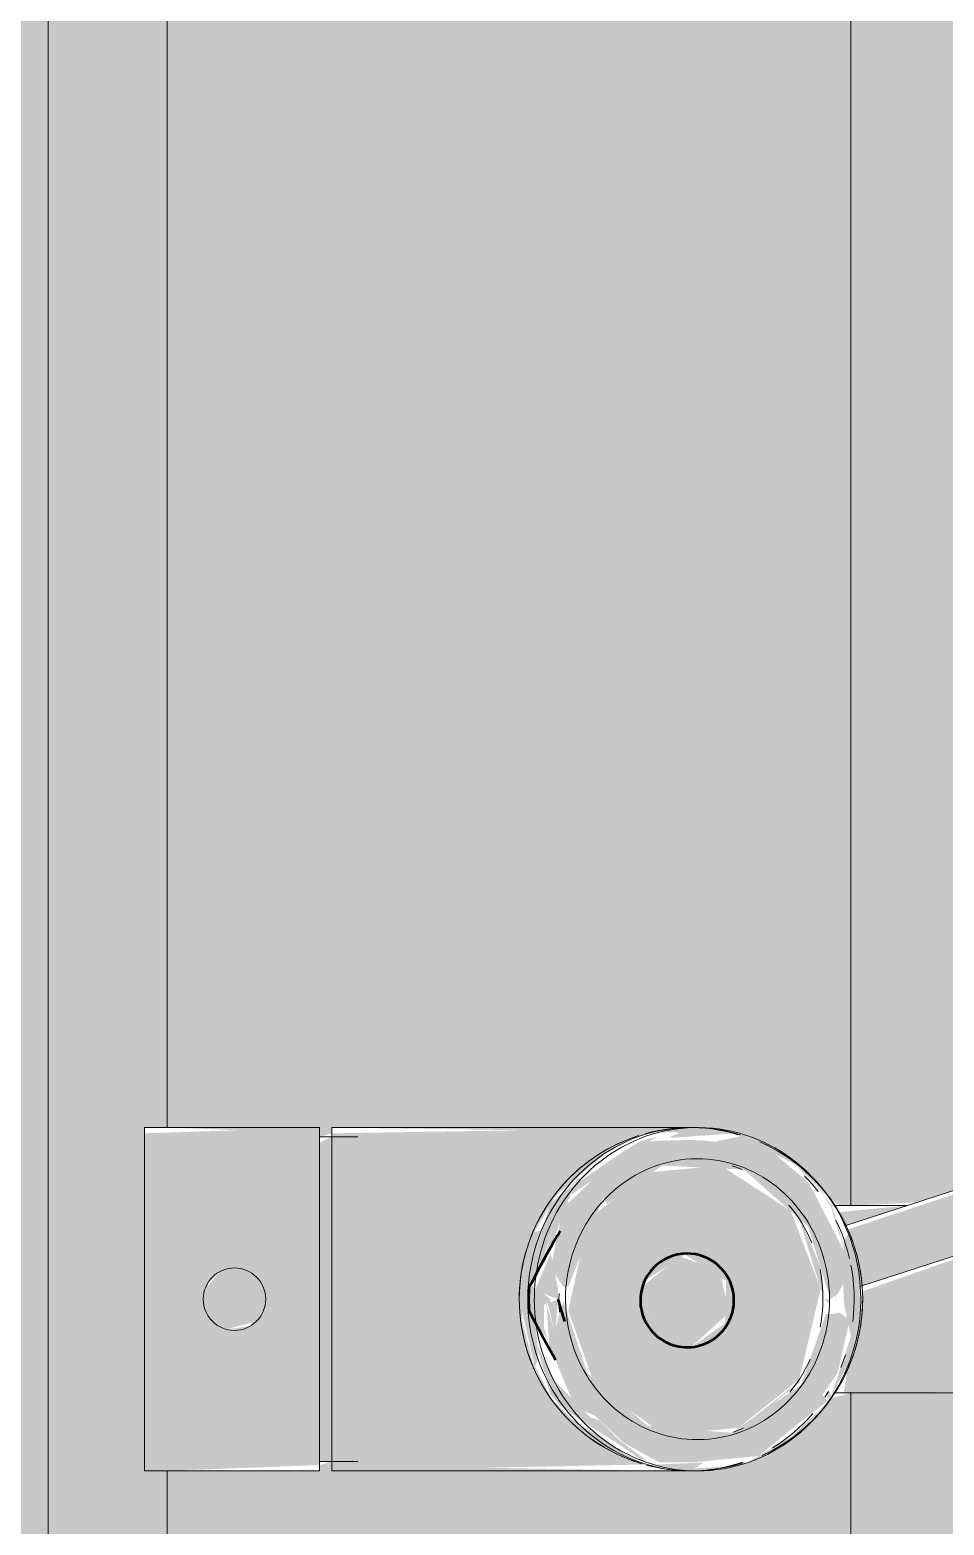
# Model space of a CAD drawing. Header units: inches. Extents: x -4218 to -1814, y 9706 to 12426.
# Drawn here: x -3613.61 to -3607.85, y 12025.01 to 12034.44 of the extents above; entities that cross this region are included whole.
import ezdxf

# ---------------------------------------------------------------- set-up
doc = ezdxf.new("R2010")
doc.units = ezdxf.units.IN
doc.header["$MEASUREMENT"] = 0
for name, color, linetype, lineweight in [('0-1', 7, 'Continuous', 5), ('0-2', 10, 'Continuous', 13), ('A-GENM-1', 11, 'Continuous', 9), ('A-GENM-2', 7, 'Continuous', 9), ('A-GENM-3', 250, 'Continuous', 50), ('A-WALL-1', 8, 'Continuous', 5), ('A-WALL-4', 10, 'Continuous', 13), ('P-SANR-FIXT-2', 7, 'Continuous', 9), ('P-SANR-FIXT-3', 55, 'Continuous', 9), ('Q-CASE-1', 9, 'Continuous', 9), ('Q-CASE-3', 7, 'Continuous', 9)]:
    doc.layers.add(name, color=color, linetype=linetype, lineweight=lineweight)

# ---------------------------------------------------------------- blocks, each defined once
blk = doc.blocks.new('Vanity Cabinet-Double Door - 33_-V51-FLOOR PLAN - 2ND FLOOR')
at = {"layer": 'Q-CASE-1'}
h = blk.add_hatch(color=256, dxfattribs=at)
h.paths.add_polyline_path([(16.4877, 5.0627), (1.3283, 5.0627), (1.3638, 4.9329), (1.4214, 4.8821), (1.6033, 4.6888), (1.7674, 4.4114), (1.7933, 4.2593), (1.8204, 3.8625), (1.7835, 1.7899), (1.7613, 1.7899), (1.7835, 1.7117), (1.8204, 1.7117), (1.8204, 0.75), (16.4877, 0.75)], flags=0)
h.paths.add_polyline_path([(0.1472, 5.0167), (0.1472, 5.0627), (-15.0123, 5.0627), (-15.0123, 0.75), (-0.345, 0.75), (-0.3081, 1.7117), (-0.2859, 1.7117), (-0.3081, 1.7899), (-0.345, 1.7899), (-0.3081, 4.3339), (-0.1089, 4.7137), (0.1013, 4.9296), (0.1472, 4.9855), (0.1472, 4.9913)], flags=0)
blk.add_hatch(color=256, dxfattribs=at).paths.add_polyline_path([(17.2377, 0), (16.4877, 0.75), (1.8204, 0.75), (1.7835, 0.6088), (-0.345, 0.6088), (-0.345, 0.75), (-15.0123, 0.75), (-15.7623, 0), (8.5395, 0)], flags=0)
at = {"layer": 'Q-CASE-3'}
for p, q in [((-15.0123, 0.75), (-0.345, 0.75)), ((1.8204, 0.75), (16.4877, 0.75))]:
    blk.add_line(p, q, dxfattribs=at)
blk = doc.blocks.new('kitchen_faucet_14143 - kitchen_faucet_14143-V163-FLOOR PLAN - 2ND FLOOR')
at = {"layer": 'A-GENM-1'}
h = blk.add_hatch(color=256, dxfattribs=at)
h.paths.add_polyline_path([(0, 1.0827), (-0.0787, 1.0297), (0.2802, 1.0458)], flags=0)
h.paths.add_polyline_path([(0.3525, 1.0158), (0.7952, 0.7269), (0.6375, 0.8638), (0.4206, 0.9876), (0.3529, 1.0157)], flags=0)
h.paths.add_polyline_path([(-0.4466, 0.9769), (-0.6531, 0.8518), (-0.4545, 0.9722)], flags=0)
h.paths.add_polyline_path([(0.8858, 0), (0.9285, -0.0354), (0.9516, -0.0444), (1.0093, -0.0907), (0.984, -0.1308), (1.003, -0.212), (0.9422, -0.4323), (0.9858, -0.4249), (1.0458, -0.2802), (1.0827, 0), (0.9838, 0.4298), (0.963, 0.3683), (0.9838, 0.0569), (0.8858, 0.0188)], flags=0)
h.paths.add_polyline_path([(0.027, 0.8425), (-0.3002, 0.8107), (-0.6821, 0.506), (-0.8181, -0.0632), (-0.6288, -0.5582), (-0.1887, -0.8425), (0.2737, -0.7992), (0.6454, -0.5062), (0.7741, 0.0718), (0.6052, 0.5445), (0.1862, 0.8425), (0.1034, 0.8425)], flags=0)
h.paths.add_polyline_path([(-0.8789, 0), (-0.8376, 0), (-0.8712, 0.0252)], flags=0)
h.paths.add_polyline_path([(-0.8841, 0.611), (-0.9969, 0.3982), (-1.066, 0.127), (-1.0636, -0.1447), (-0.991, -0.4125), (-0.9632, -0.3671), (-0.9602, -0.0936), (-0.9646, 0.0316), (-1.009, 0.2348), (-0.8997, 0.5633)], flags=0)
h.paths.add_polyline_path([(-0.002, 0.3017), (0.2697, 0.1322), (0.2916, -0.1171), (0.0364, -0.2803), (-0.2219, -0.1153), (-0.2159, 0.1517), (-0.0299, 0.2821)], flags=0)
h.paths.add_polyline_path([(-0.8506, -0.6548), (-0.634, -0.8666), (-0.8249, -0.6735)], flags=0)
h.paths.add_polyline_path([(0.8506, -0.6548), (0.4963, -0.9563), (0.6445, -0.8585), (0.8299, -0.6818)], flags=0)
h.paths.add_polyline_path([(0.1122, -1.0181), (-0.2802, -1.0458), (0, -1.0827), (0.1358, -1.0215)], flags=0)
h = blk.add_hatch(color=256, dxfattribs=at)
h.paths.add_polyline_path([(0.2775, 1.0421), (0.2985, 1.0027), (0.4532, 0.8867), (0.5784, 0.7638), (0.653, 0.7392), (0.7982, 0.5992), (0.7185, 0.7217), (0.5011, 0.8833), (0.2868, 1.0321)], flags=0)
h.paths.add_polyline_path([(-0.3002, 0.8425), (-0.7302, 0.4842), (-0.6776, 0.5207), (-0.2737, 0.8425)], flags=0)
for points in [[(2.2638, 1.0827), (0.289, 1.0421), (0.66, 0.8466), (0.8781, 0.6297), (0.9981, 0.3953), (1.0653, 0.1319), (1.0631, -0.1486), (0.9847, -0.4278), (0.8506, -0.6548), (0.6375, -0.8638), (0.4018, -0.9954), (0.2802, -1.0458), (0, -1.0827), (2.2638, -1.0458), (2.2638, 1.0458)], [(0, 1.0297), (-0.4264, 0.9889), (-0.6553, 0.8017), (-0.7911, 0.6967), (-0.8566, 0.6368), (-0.8284, 0.6044), (-0.9246, 0.4645), (-1.0006, 0.1324), (-0.9371, 0.084), (-0.8938, 0.0936), (-0.8502, 0.0936), (-0.6949, 0.5392), (-0.2558, 0.8425), (0.2737, 0.7992), (0.6533, 0.4651), (0.8041, 0.0129), (0.8616, 0.2039), (0.9108, 0.0285), (0.8945, 0.2858), (0.732, 0.6785), (0.6052, 0.7364), (0.4212, 0.907), (0.1978, 1.0297), (0.0365, 1.0297)], [(2.2638, 1.0236), (2.2638, -1.0236), (2.3419, -0.9887), (2.3419, 1.0236)], [(2.9294, 0.1901), (2.7392, 0.1392), (2.6883, -0.0509), (2.8275, -0.1901), (2.9769, -0.1705), (3.0686, -0.0509), (3.0176, 0.1392)], [(-1.072, -0.0811), (-6.351, -1.824), (-6.2575, -2.0265), (-6.2397, -2.1741), (-0.9806, -0.4376), (-1.068, -0.1118), (-1.0719, -0.082)], [(-0.8789, 0), (-0.9245, -0.0331), (-0.9602, -0.0936), (-0.9829, -0.2669), (-0.7448, -0.7316), (-0.5036, -0.9376), (-0.3191, -1.0297), (-0.1568, -0.9935), (0, -1.005), (0.3089, -0.9947), (0.5211, -0.8295), (0.5471, -0.8206), (0.8051, -0.5769), (0.8843, -0.1985), (0.803, -0.0749), (0.7705, -0.0837), (0.5538, -0.6406), (0.5309, -0.6016), (0.1814, -0.8425), (-0.3329, -0.8173), (-0.738, -0.4587), (-0.8738, -0.0167)]]:
    blk.add_hatch(color=256, dxfattribs=at).paths.add_polyline_path(points, flags=0)
h = blk.add_hatch(color=256, dxfattribs=at)
h.paths.add_polyline_path([(3.3037, 1.0827), (2.3419, 1.0458), (2.3419, -1.0827), (3.4449, -1.0458), (3.4449, 1.0827)], flags=0)
h.paths.add_polyline_path([(2.9294, 0.1901), (3.0264, 0.1063), (3.046, -0.1013), (2.9769, -0.1705), (2.8009, -0.1636), (2.6883, -0.0509), (2.78, 0.1705)], flags=0)
h = blk.add_hatch(color=256, dxfattribs=at)
h.paths.add_polyline_path([(-0.3346, 1.0297), (-0.2934, 1.0222), (-0.3219, 1.0285)], flags=0)
h.paths.add_polyline_path([(0.3191, 1.0297), (0.376, 0.9876), (0.3278, 1.0297)], flags=0)
h.paths.add_polyline_path([(0.4835, 0.8987), (0.8555, 0.5193), (0.9754, 0.2802), (0.8877, 0.6), (0.818, 0.6785), (0.4836, 0.8987)], flags=0)
h.paths.add_polyline_path([(0.2954, 1.0297), (0.3278, 0.9876), (0.3043, 1.0235)], flags=0)
h.paths.add_polyline_path([(-0.7601, 0.7205), (-0.8841, 0.611), (-0.8655, 0.5701), (-0.8566, 0.6368), (-0.8571, 0.6459), (-0.7647, 0.717)], flags=0)
h = blk.add_hatch(color=256, dxfattribs=at)
h.paths.add_polyline_path([(-4.3739, 0.5906), (-6.2992, 0.5704), (-6.2992, -0.5906), (-4.172, -0.5505), (-4.1133, -0.5704), (-3.8679, -0.5906), (-2.5781, -0.5704), (-1.0763, -0.0485), (-1.0613, 0.1621), (-0.9889, 0.4176), (-0.963, 0.5906), (-3.9982, 0.5677), (-4.044, 0.5906), (-4.3533, 0.5906)], flags=0)
h.paths.add_polyline_path([(-0.9705, -0.462), (-1.366, -0.5906), (-0.9318, -0.5489), (-0.963, -0.4801)], flags=0)
h = blk.add_hatch(color=256, dxfattribs=at)
h.paths.add_polyline_path([(-0.002, 0.3017), (-0.2396, 0.0857), (-0.1824, -0.1784), (0.0725, -0.2707), (0.2895, -0.0936), (0.2649, 0.1774), (0.0146, 0.294)], flags=0)
h.paths.add_polyline_path([(-6.965, -1.8966), (-6.988, -1.9326), (-7.1107, -2.1595), (-6.9672, -2.408), (-6.6531, -2.3754), (-6.5463, -2.1141), (-6.6719, -1.8966), (-6.9615, -1.8966)], flags=0)
h = blk.add_hatch(color=256, dxfattribs=at)
h.paths.add_polyline_path([(0.9025, 0.2599), (0.9257, 0.1842), (0.9257, 0.0343), (1.0215, 0.0715), (0.922, 0.2289)], flags=0)
h.paths.add_polyline_path([(0.8373, 0), (0.8379, -0.0656), (0.8843, -0.2886), (0.984, -0.057), (0.8578, -0.0079)], flags=0)
h.paths.add_polyline_path([(0.8578, 0.2208), (0.8373, 0), (0.9023, 0.0252), (0.8585, 0.2175)], flags=0)
h = blk.add_hatch(color=256, dxfattribs=at)
h.paths.add_polyline_path([(-0.8376, 0), (-0.816, -0.2049), (-0.6669, -0.5607), (-0.6856, -0.4945), (-0.8362, -0.0045)], flags=0)
h.paths.add_polyline_path([(-0.9118, 0), (-0.9118, -0.1293), (-0.9058, -0.0271)], flags=0)
h.paths.add_polyline_path([(0.9467, -0.1898), (0.8692, -0.3683), (0.7591, -0.6576), (0.2159, -1.0248), (0.3206, -0.9954), (0.4215, -0.9341), (0.7971, -0.6769), (0.9427, -0.2064)], flags=0)
h = blk.add_hatch(color=256, dxfattribs=at)
h.paths.add_polyline_path([(0.984, -0.1308), (0.9238, -0.284), (0.7868, -0.6862), (0.6151, -0.8206), (0.7245, -0.7464), (0.8877, -0.6), (1.0093, -0.1985)], flags=0)
h.paths.add_polyline_path([(-0.9746, -0.2864), (-0.8919, -0.587), (-0.8172, -0.679), (-0.8826, -0.5841), (-0.9657, -0.3071)], flags=0)
h.paths.add_polyline_path([(0.6607, -0.7517), (0.5211, -0.8658), (0.6502, -0.7638)], flags=0)
at = {"layer": 'A-GENM-2'}
for p, q in [((2.2638, 1.0827), (0, 1.0827)), ((0.339, 1.028), (0.3104, 1.0372)), ((0.339, 1.028), (0.3104, 1.0372)), ((0.339, 1.028), (0.3104, 1.0372)), ((0.339, 1.028), (0.3104, 1.0372)), ((0.339, 1.028), (0.3104, 1.0372)), ((2.2638, 1.0827), (2.2638, -1.0827)), ((3.4449, 1.0827), (2.3419, 1.0827)), ((2.3419, -1.0827), (2.3419, 1.0827)), ((3.4449, 1.0827), (3.4449, -1.0827)), ((2.3419, 1.0236), (2.1014, 1.0236)), ((-0.8999, 0.5906), (-6.2992, 0.5906)), ((-0.8444, 0.6188), (-0.8672, 0.5829)), ((-1.072, -0.0811), (-6.3669, -1.8015)), ((0.8322, 0), (0.8315, -0.0356)), ((-6.2431, -2.1752), (-0.9705, -0.462)), ((-1.366, -0.5906), (-0.8999, -0.5906)), ((2.1014, -1.0236), (2.3419, -1.0236)), ((0, -1.0827), (2.2638, -1.0827)), ((2.3419, -1.0827), (3.4449, -1.0827))]:
    blk.add_line(p, q, dxfattribs=at)
at = {"layer": 'A-GENM-2', "flags": 128}
for points in [[(-0.0414, 1.0827), (-0.0828, 1.0818), (-0.1241, 1.0792), (-0.1652, 1.0748), (-0.2062, 1.0687), (-0.2469, 1.0609), (-0.2873, 1.0513), (-0.3272, 1.0401), (-0.3667, 1.0272), (-0.4056, 1.0126), (-0.444, 0.9964), (-0.4816, 0.9786), (-0.5186, 0.9592), (-0.5548, 0.9383), (-0.5901, 0.9159), (-0.6246, 0.8921), (-0.658, 0.8668), (-0.6905, 0.8401), (-0.722, 0.8121), (-0.7523, 0.7828), (-0.7815, 0.7523), (-0.8095, 0.7206), (-0.8362, 0.6877), (-0.8617, 0.6538), (-0.8858, 0.6188), (-0.9086, 0.5829), (-0.93, 0.546), (-0.95, 0.5083), (-0.9685, 0.4698), (-0.9856, 0.4305), (-1.0011, 0.3906), (-1.0152, 0.3501), (-1.0276, 0.309), (-1.0386, 0.2674), (-1.0479, 0.2255), (-1.0556, 0.1831), (-1.0617, 0.1405), (-1.0662, 0.0977), (-1.0691, 0.0547), (-1.0704, 0.0116), (-1.0704, 0)], [(0.2687, 1.0488), (0.2265, 1.0587), (0.184, 1.0669), (0.1412, 1.0734), (0.0982, 1.0782), (0.055, 1.0813), (0.0117, 1.0826), (-0.0316, 1.0822), (-0.0749, 1.0801), (-0.118, 1.0762), (-0.1609, 1.0706), (-0.2036, 1.0634), (-0.246, 1.0544), (-0.288, 1.0437), (-0.3295, 1.0313)], [(0.2687, 1.0488), (0.2265, 1.0587), (0.184, 1.0669), (0.1412, 1.0734), (0.0982, 1.0782), (0.055, 1.0813), (0.0117, 1.0826), (-0.0316, 1.0822), (-0.0749, 1.0801), (-0.118, 1.0762), (-0.1609, 1.0706), (-0.2036, 1.0634), (-0.246, 1.0544), (-0.288, 1.0437), (-0.3295, 1.0313)], [(0.2687, 1.0488), (0.2265, 1.0587), (0.184, 1.0669), (0.1412, 1.0734), (0.0982, 1.0782), (0.055, 1.0813), (0.0117, 1.0826), (-0.0316, 1.0822), (-0.0749, 1.0801), (-0.118, 1.0762), (-0.1609, 1.0706), (-0.2036, 1.0634), (-0.246, 1.0544), (-0.288, 1.0437), (-0.3295, 1.0313)], [(0.2687, 1.0488), (0.2265, 1.0587), (0.184, 1.0669), (0.1412, 1.0734), (0.0982, 1.0782), (0.055, 1.0813), (0.0117, 1.0826), (-0.0316, 1.0822), (-0.0749, 1.0801), (-0.118, 1.0762), (-0.1609, 1.0706), (-0.2036, 1.0634), (-0.246, 1.0544), (-0.288, 1.0437), (-0.3295, 1.0313)], [(0.2687, 1.0488), (0.2265, 1.0587), (0.184, 1.0669), (0.1412, 1.0734), (0.0982, 1.0782), (0.055, 1.0813), (0.0117, 1.0826), (-0.0316, 1.0822), (-0.0749, 1.0801), (-0.118, 1.0762), (-0.1609, 1.0706), (-0.2036, 1.0634), (-0.246, 1.0544), (-0.288, 1.0437), (-0.3295, 1.0313)], [(0.2687, 1.0488), (0.2265, 1.0587), (0.184, 1.0669), (0.1412, 1.0734), (0.0982, 1.0782), (0.055, 1.0813), (0.0117, 1.0826), (-0.0316, 1.0822), (-0.0749, 1.0801), (-0.118, 1.0762), (-0.1609, 1.0706), (-0.2036, 1.0634), (-0.246, 1.0544), (-0.288, 1.0437), (-0.3295, 1.0313)], [(0, 1.0827), (-0.0414, 1.0818), (-0.0827, 1.0792), (-0.1239, 1.0748), (-0.1648, 1.0687), (-0.2055, 1.0609), (-0.2459, 1.0513), (-0.2858, 1.0401), (-0.3253, 1.0272)], [(0.9877, 0), (0.9869, 0.0431), (0.9844, 0.0861), (0.9803, 0.129), (0.9747, 0.1717), (0.9674, 0.2141), (0.9585, 0.2561), (0.948, 0.2978), (0.9359, 0.339), (0.9223, 0.3797), (0.9072, 0.4198), (0.8905, 0.4593), (0.8724, 0.498), (0.8528, 0.5359), (0.8318, 0.573), (0.8093, 0.6092), (0.7856, 0.6444), (0.7604, 0.6787), (0.734, 0.7118), (0.7064, 0.7439), (0.6775, 0.7747), (0.6475, 0.8043), (0.6164, 0.8327), (0.5841, 0.8597), (0.5509, 0.8854), (0.5167, 0.9096), (0.4816, 0.9324), (0.4457, 0.9538), (0.4089, 0.9735), (0.3714, 0.9918), (0.3333, 1.0084), (0.2945, 1.0234), (0.2551, 1.0368), (0.2153, 1.0485), (0.1751, 1.0585), (0.1345, 1.0668), (0.0936, 1.0733), (0.0524, 1.0782), (0.0112, 1.0813), (-0.0302, 1.0826), (-0.0414, 1.0827)], [(1.0291, 0), (1.0282, 0.0431), (1.0258, 0.0861), (1.0217, 0.129), (1.016, 0.1717), (1.0087, 0.2141), (0.9998, 0.2561), (0.9894, 0.2978), (0.9773, 0.339), (0.9637, 0.3797), (0.9486, 0.4198), (0.9319, 0.4593), (0.9138, 0.498), (0.8942, 0.5359), (0.8731, 0.573), (0.8507, 0.6092), (0.8269, 0.6444), (0.8018, 0.6787), (0.7754, 0.7118), (0.7478, 0.7439), (0.7189, 0.7747), (0.6889, 0.8043), (0.6577, 0.8327), (0.6255, 0.8597), (0.5923, 0.8854), (0.5581, 0.9096), (0.523, 0.9324), (0.4871, 0.9538), (0.4503, 0.9735), (0.4128, 0.9918), (0.3747, 1.0084), (0.3359, 1.0234), (0.2965, 1.0368), (0.2567, 1.0485), (0.2164, 1.0585), (0.1758, 1.0668), (0.1349, 1.0733), (0.0938, 1.0782), (0.0525, 1.0813), (0.0112, 1.0826), (0, 1.0827)], [(1.0827, 0), (1.0818, 0.0433), (1.0792, 0.0865), (1.0749, 0.1296), (1.0688, 0.1725), (1.0611, 0.2151), (1.0516, 0.2574), (1.0405, 0.2992), (1.0277, 0.3406), (1.0133, 0.3814), (0.9972, 0.4216), (0.9796, 0.4612), (0.9603, 0.5), (0.9396, 0.538), (0.9173, 0.5751), (0.8936, 0.6113), (0.8684, 0.6466), (0.8419, 0.6808), (0.814, 0.7139), (0.7848, 0.7459), (0.7543, 0.7767), (0.7226, 0.8062), (0.6898, 0.8345), (0.6559, 0.8614), (0.6209, 0.8869), (0.585, 0.911), (0.5481, 0.9337), (0.5103, 0.9549), (0.4717, 0.9745), (0.4324, 0.9926), (0.3923, 1.0091), (0.3516, 1.024), (0.3104, 1.0372)], [(-0.4506, 0.9845), (-0.4896, 0.9657), (-0.5278, 0.9453), (-0.5652, 0.9235), (-0.6016, 0.9001), (-0.6372, 0.8753), (-0.6717, 0.8492), (-0.7051, 0.8216), (-0.7374, 0.7928), (-0.7685, 0.7626), (-0.7984, 0.7313), (-0.827, 0.6988), (-0.8542, 0.6652), (-0.8802, 0.6305), (-0.9047, 0.5948), (-0.9277, 0.5581), (-0.9493, 0.5206), (-0.9694, 0.4822), (-0.9879, 0.443), (-1.0048, 0.4032), (-1.0201, 0.3627), (-1.0338, 0.3216), (-1.0458, 0.28), (-1.0562, 0.238), (-1.0649, 0.1955), (-1.0718, 0.1528), (-1.0771, 0.1098), (-1.0806, 0.0666), (-1.0824, 0.0234), (-1.0827, 0)], [(-0.4506, 0.9845), (-0.4896, 0.9657), (-0.5278, 0.9453), (-0.5652, 0.9235), (-0.6016, 0.9001), (-0.6372, 0.8753), (-0.6717, 0.8492), (-0.7051, 0.8216), (-0.7374, 0.7928), (-0.7685, 0.7626), (-0.7984, 0.7313), (-0.827, 0.6988), (-0.8542, 0.6652)], [(-0.4506, 0.9845), (-0.4896, 0.9657), (-0.5278, 0.9453), (-0.5652, 0.9235), (-0.6016, 0.9001), (-0.6372, 0.8753), (-0.6717, 0.8492), (-0.7051, 0.8216), (-0.7374, 0.7928), (-0.7685, 0.7626), (-0.7984, 0.7313), (-0.827, 0.6988), (-0.8542, 0.6652)], [(-0.4506, 0.9845), (-0.4896, 0.9657), (-0.5278, 0.9453), (-0.5652, 0.9235), (-0.6016, 0.9001), (-0.6372, 0.8753), (-0.6717, 0.8492), (-0.7051, 0.8216), (-0.7374, 0.7928), (-0.7685, 0.7626), (-0.7984, 0.7313), (-0.827, 0.6988), (-0.8542, 0.6652)], [(-0.4506, 0.9845), (-0.4896, 0.9657), (-0.5278, 0.9453), (-0.5652, 0.9235), (-0.6016, 0.9001), (-0.6372, 0.8753), (-0.6717, 0.8492), (-0.7051, 0.8216), (-0.7374, 0.7928), (-0.7685, 0.7626), (-0.7984, 0.7313), (-0.827, 0.6988), (-0.8542, 0.6652)], [(-0.4506, 0.9845), (-0.4896, 0.9657), (-0.5278, 0.9453), (-0.5652, 0.9235), (-0.6016, 0.9001), (-0.6372, 0.8753), (-0.6717, 0.8492), (-0.7051, 0.8216), (-0.7374, 0.7928), (-0.7685, 0.7626), (-0.7984, 0.7313), (-0.827, 0.6988), (-0.8542, 0.6652)], [(0.8684, 0.6466), (0.8419, 0.6808), (0.814, 0.7139), (0.7848, 0.7459), (0.7543, 0.7767), (0.7226, 0.8062), (0.6898, 0.8345), (0.6559, 0.8614), (0.6209, 0.8869), (0.585, 0.911), (0.5481, 0.9337), (0.5103, 0.9549), (0.4717, 0.9745), (0.4324, 0.9926), (0.3923, 1.0091)], [(0.8684, 0.6466), (0.8419, 0.6808), (0.814, 0.7139), (0.7848, 0.7459), (0.7543, 0.7767), (0.7226, 0.8062), (0.6898, 0.8345), (0.6559, 0.8614), (0.6209, 0.8869), (0.585, 0.911), (0.5481, 0.9337), (0.5103, 0.9549), (0.4717, 0.9745), (0.4324, 0.9926), (0.3923, 1.0091)], [(0.8684, 0.6466), (0.8419, 0.6808), (0.814, 0.7139), (0.7848, 0.7459), (0.7543, 0.7767), (0.7226, 0.8062), (0.6898, 0.8345), (0.6559, 0.8614), (0.6209, 0.8869), (0.585, 0.911), (0.5481, 0.9337), (0.5103, 0.9549), (0.4717, 0.9745), (0.4324, 0.9926), (0.3923, 1.0091)], [(0.8684, 0.6466), (0.8419, 0.6808), (0.814, 0.7139), (0.7848, 0.7459), (0.7543, 0.7767), (0.7226, 0.8062), (0.6898, 0.8345), (0.6559, 0.8614), (0.6209, 0.8869), (0.585, 0.911), (0.5481, 0.9337), (0.5103, 0.9549), (0.4717, 0.9745), (0.4324, 0.9926), (0.3923, 1.0091)], [(0.8684, 0.6466), (0.8419, 0.6808), (0.814, 0.7139), (0.7848, 0.7459), (0.7543, 0.7767), (0.7226, 0.8062), (0.6898, 0.8345), (0.6559, 0.8614), (0.6209, 0.8869), (0.585, 0.911), (0.5481, 0.9337), (0.5103, 0.9549), (0.4717, 0.9745), (0.4324, 0.9926), (0.3923, 1.0091)], [(-0.8736, 0), (-0.8729, 0.0356), (-0.8709, 0.0712), (-0.8675, 0.1067), (-0.8628, 0.142), (-0.8568, 0.177), (-0.8494, 0.2118), (-0.8408, 0.2462), (-0.8308, 0.2802), (-0.8196, 0.3137), (-0.8072, 0.3468), (-0.7935, 0.3792), (-0.7785, 0.411), (-0.7624, 0.4422), (-0.7452, 0.4726), (-0.7268, 0.5023), (-0.7074, 0.5311), (-0.6868, 0.5591), (-0.6653, 0.5862), (-0.6427, 0.6123), (-0.6192, 0.6374), (-0.5948, 0.6615), (-0.5695, 0.6845), (-0.5434, 0.7064), (-0.5165, 0.7272), (-0.4889, 0.7468), (-0.4606, 0.7652), (-0.4316, 0.7824), (-0.402, 0.7983), (-0.3718, 0.813), (-0.3412, 0.8263), (-0.31, 0.8384), (-0.2785, 0.8491), (-0.2466, 0.8585), (-0.2144, 0.8665), (-0.1819, 0.8731), (-0.1492, 0.8784), (-0.1163, 0.8822), (-0.0833, 0.8847), (-0.0503, 0.8858), (-0.0414, 0.8858)], [(-0.5134, 0.9383), (-0.5487, 0.9159), (-0.5832, 0.8921), (-0.6167, 0.8668), (-0.6491, 0.8401), (-0.6806, 0.8121), (-0.7109, 0.7828), (-0.7401, 0.7523), (-0.7681, 0.7206)], [(-0.0414, 0.8858), (-0.0083, 0.8851), (0.0247, 0.883), (0.0576, 0.8795), (0.0903, 0.8747), (0.1229, 0.8684), (0.1552, 0.8608), (0.1872, 0.8518), (0.2188, 0.8414), (0.2501, 0.8297), (0.2808, 0.8167), (0.3111, 0.8024), (0.3409, 0.7868), (0.37, 0.77), (0.3986, 0.7519), (0.4264, 0.7326), (0.4535, 0.7121), (0.4798, 0.6905), (0.5053, 0.6678), (0.53, 0.644), (0.5537, 0.6192), (0.5765, 0.5933), (0.5983, 0.5665), (0.6192, 0.5388), (0.6389, 0.5102), (0.6576, 0.4807), (0.6751, 0.4505), (0.6915, 0.4195), (0.7068, 0.3879), (0.7208, 0.3556), (0.7336, 0.3227), (0.7452, 0.2893), (0.7555, 0.2554), (0.7645, 0.2211), (0.7722, 0.1864), (0.7786, 0.1514), (0.7836, 0.1162), (0.7874, 0.0808), (0.7897, 0.0452), (0.7908, 0.0096), (0.7908, 0)], [(-0.3305, 0.813), (-0.2998, 0.8263), (-0.2687, 0.8384)], [(-0.8802, 0.6305), (-0.9047, 0.5948), (-0.9277, 0.5581), (-0.9493, 0.5206), (-0.9694, 0.4822), (-0.9879, 0.443), (-1.0048, 0.4032), (-1.0201, 0.3627), (-1.0338, 0.3216), (-1.0458, 0.28), (-1.0562, 0.238), (-1.0649, 0.1955), (-1.0718, 0.1528), (-1.0771, 0.1098), (-1.0806, 0.0666), (-1.0824, 0.0234), (-1.0827, 0)], [(-0.8802, 0.6305), (-0.9047, 0.5948), (-0.9277, 0.5581), (-0.9493, 0.5206), (-0.9694, 0.4822), (-0.9879, 0.443), (-1.0048, 0.4032), (-1.0201, 0.3627), (-1.0338, 0.3216), (-1.0458, 0.28), (-1.0562, 0.238), (-1.0649, 0.1955), (-1.0718, 0.1528), (-1.0771, 0.1098), (-1.0806, 0.0666), (-1.0824, 0.0234), (-1.0827, 0)], [(-0.8802, 0.6305), (-0.9047, 0.5948), (-0.9277, 0.5581), (-0.9493, 0.5206), (-0.9694, 0.4822), (-0.9879, 0.443), (-1.0048, 0.4032), (-1.0201, 0.3627), (-1.0338, 0.3216), (-1.0458, 0.28), (-1.0562, 0.238), (-1.0649, 0.1955), (-1.0718, 0.1528), (-1.0771, 0.1098), (-1.0806, 0.0666), (-1.0824, 0.0234), (-1.0827, 0)], [(-0.8802, 0.6305), (-0.9047, 0.5948), (-0.9277, 0.5581), (-0.9493, 0.5206), (-0.9694, 0.4822), (-0.9879, 0.443), (-1.0048, 0.4032), (-1.0201, 0.3627), (-1.0338, 0.3216), (-1.0458, 0.28), (-1.0562, 0.238), (-1.0649, 0.1955), (-1.0718, 0.1528), (-1.0771, 0.1098), (-1.0806, 0.0666), (-1.0824, 0.0234), (-1.0827, 0)], [(-0.8802, 0.6305), (-0.9047, 0.5948), (-0.9277, 0.5581), (-0.9493, 0.5206), (-0.9694, 0.4822), (-0.9879, 0.443), (-1.0048, 0.4032), (-1.0201, 0.3627), (-1.0338, 0.3216), (-1.0458, 0.28), (-1.0562, 0.238), (-1.0649, 0.1955), (-1.0718, 0.1528), (-1.0771, 0.1098), (-1.0806, 0.0666), (-1.0824, 0.0234), (-1.0827, 0)], [(-0.7521, 0.3792), (-0.7372, 0.411), (-0.7211, 0.4422), (-0.7038, 0.4726), (-0.6854, 0.5023), (-0.666, 0.5311), (-0.6454, 0.5591), (-0.6239, 0.5862)], [(1.0827, 0), (1.0818, 0.0433), (1.0792, 0.0865), (1.0749, 0.1296), (1.0688, 0.1725), (1.0611, 0.2151), (1.0516, 0.2574), (1.0405, 0.2992), (1.0277, 0.3406), (1.0133, 0.3814), (0.9972, 0.4216), (0.9796, 0.4612), (0.9603, 0.5), (0.9396, 0.538), (0.9173, 0.5751), (0.8936, 0.6113)], [(1.0827, 0), (1.0818, 0.0433), (1.0792, 0.0865), (1.0749, 0.1296), (1.0688, 0.1725), (1.0611, 0.2151), (1.0516, 0.2574), (1.0405, 0.2992), (1.0277, 0.3406), (1.0133, 0.3814), (0.9972, 0.4216), (0.9796, 0.4612), (0.9603, 0.5), (0.9396, 0.538), (0.9173, 0.5751), (0.8936, 0.6113)], [(1.0827, 0), (1.0818, 0.0433), (1.0792, 0.0865), (1.0749, 0.1296), (1.0688, 0.1725), (1.0611, 0.2151), (1.0516, 0.2574), (1.0405, 0.2992), (1.0277, 0.3406), (1.0133, 0.3814), (0.9972, 0.4216), (0.9796, 0.4612), (0.9603, 0.5), (0.9396, 0.538), (0.9173, 0.5751), (0.8936, 0.6113)], [(1.0827, 0), (1.0818, 0.0433), (1.0792, 0.0865), (1.0749, 0.1296), (1.0688, 0.1725), (1.0611, 0.2151), (1.0516, 0.2574), (1.0405, 0.2992), (1.0277, 0.3406), (1.0133, 0.3814), (0.9972, 0.4216), (0.9796, 0.4612), (0.9603, 0.5), (0.9396, 0.538), (0.9173, 0.5751), (0.8936, 0.6113)], [(1.0827, 0), (1.0818, 0.0433), (1.0792, 0.0865), (1.0749, 0.1296), (1.0688, 0.1725), (1.0611, 0.2151), (1.0516, 0.2574), (1.0405, 0.2992), (1.0277, 0.3406), (1.0133, 0.3814), (0.9972, 0.4216), (0.9796, 0.4612), (0.9603, 0.5), (0.9396, 0.538), (0.9173, 0.5751), (0.8936, 0.6113)], [(-0.9442, 0.4305), (-0.9598, 0.3906), (-0.9738, 0.3501)], [(-1.0204, 0.1405), (-1.0249, 0.0977), (-1.0277, 0.0547), (-1.029, 0.0116), (-1.0291, 0)], [(-0.8322, 0), (-0.8315, 0.0356), (-0.8295, 0.0712), (-0.8261, 0.1067), (-0.8214, 0.142), (-0.8154, 0.177)], [(0.8287, 0.0808), (0.8311, 0.0452), (0.8322, 0.0096), (0.8322, 0)], [(-1.0827, 0), (-1.0818, -0.0433), (-1.0792, -0.0865), (-1.0749, -0.1296), (-1.0688, -0.1725), (-1.0611, -0.2151), (-1.0516, -0.2574), (-1.0405, -0.2992), (-1.0277, -0.3406), (-1.0133, -0.3814), (-0.9972, -0.4216), (-0.9796, -0.4612), (-0.9603, -0.5), (-0.9396, -0.538), (-0.9173, -0.5751), (-0.8936, -0.6113), (-0.8684, -0.6466)], [(-1.0827, 0), (-1.0818, -0.0433), (-1.0792, -0.0865), (-1.0749, -0.1296), (-1.0688, -0.1725), (-1.0611, -0.2151), (-1.0516, -0.2574), (-1.0405, -0.2992), (-1.0277, -0.3406), (-1.0133, -0.3814), (-0.9972, -0.4216), (-0.9796, -0.4612), (-0.9603, -0.5), (-0.9396, -0.538), (-0.9173, -0.5751), (-0.8936, -0.6113)], [(-1.0827, 0), (-1.0818, -0.0433), (-1.0792, -0.0865), (-1.0749, -0.1296), (-1.0688, -0.1725), (-1.0611, -0.2151), (-1.0516, -0.2574), (-1.0405, -0.2992), (-1.0277, -0.3406), (-1.0133, -0.3814), (-0.9972, -0.4216), (-0.9796, -0.4612), (-0.9603, -0.5), (-0.9396, -0.538), (-0.9173, -0.5751), (-0.8936, -0.6113)], [(-1.0827, 0), (-1.0818, -0.0433), (-1.0792, -0.0865), (-1.0749, -0.1296), (-1.0688, -0.1725), (-1.0611, -0.2151), (-1.0516, -0.2574), (-1.0405, -0.2992), (-1.0277, -0.3406), (-1.0133, -0.3814), (-0.9972, -0.4216), (-0.9796, -0.4612), (-0.9603, -0.5), (-0.9396, -0.538), (-0.9173, -0.5751), (-0.8936, -0.6113)], [(-1.0827, 0), (-1.0818, -0.0433), (-1.0792, -0.0865), (-1.0749, -0.1296), (-1.0688, -0.1725), (-1.0611, -0.2151), (-1.0516, -0.2574), (-1.0405, -0.2992), (-1.0277, -0.3406), (-1.0133, -0.3814), (-0.9972, -0.4216), (-0.9796, -0.4612), (-0.9603, -0.5), (-0.9396, -0.538), (-0.9173, -0.5751), (-0.8936, -0.6113)], [(-1.0827, 0), (-1.0818, -0.0433), (-1.0792, -0.0865), (-1.0749, -0.1296), (-1.0688, -0.1725), (-1.0611, -0.2151), (-1.0516, -0.2574), (-1.0405, -0.2992), (-1.0277, -0.3406), (-1.0133, -0.3814), (-0.9972, -0.4216), (-0.9796, -0.4612), (-0.9603, -0.5), (-0.9396, -0.538), (-0.9173, -0.5751), (-0.8936, -0.6113)], [(-1.0704, 0), (-1.0696, -0.0431), (-1.0672, -0.0861), (-1.0631, -0.129), (-1.0574, -0.1717), (-1.0501, -0.2141), (-1.0412, -0.2561), (-1.0307, -0.2978), (-1.0187, -0.339), (-1.0051, -0.3797), (-0.9899, -0.4198), (-0.9733, -0.4593), (-0.9552, -0.498), (-0.9356, -0.5359), (-0.9145, -0.573), (-0.8921, -0.6092), (-0.8683, -0.6444), (-0.8432, -0.6787), (-0.8168, -0.7118), (-0.7891, -0.7439), (-0.7603, -0.7747), (-0.7303, -0.8043), (-0.6991, -0.8327), (-0.6669, -0.8597), (-0.6337, -0.8854), (-0.5995, -0.9096), (-0.5644, -0.9324), (-0.5284, -0.9538), (-0.4917, -0.9735), (-0.4542, -0.9918), (-0.416, -1.0084), (-0.3772, -1.0234), (-0.3379, -1.0368), (-0.2981, -1.0485), (-0.2578, -1.0585), (-0.2172, -1.0668), (-0.1763, -1.0733), (-0.1352, -1.0782), (-0.0939, -1.0813), (-0.0526, -1.0826), (-0.0414, -1.0827)], [(-1.0291, 0), (-1.0282, -0.0431), (-1.0258, -0.0861), (-1.0217, -0.129), (-1.016, -0.1717), (-1.0087, -0.2141)], [(-0.0414, -0.8858), (-0.0744, -0.8851), (-0.1074, -0.883), (-0.1403, -0.8795), (-0.1731, -0.8747), (-0.2056, -0.8684), (-0.2379, -0.8608), (-0.2699, -0.8518), (-0.3016, -0.8414), (-0.3328, -0.8297), (-0.3636, -0.8167), (-0.3939, -0.8024), (-0.4237, -0.7868), (-0.4528, -0.77), (-0.4813, -0.7519), (-0.5092, -0.7326), (-0.5363, -0.7121), (-0.5626, -0.6905), (-0.5881, -0.6678), (-0.6127, -0.644), (-0.6365, -0.6192), (-0.6593, -0.5933), (-0.6811, -0.5665), (-0.7019, -0.5388), (-0.7217, -0.5102), (-0.7403, -0.4807), (-0.7579, -0.4505), (-0.7743, -0.4195), (-0.7895, -0.3879), (-0.8036, -0.3556), (-0.8164, -0.3227), (-0.8279, -0.2893), (-0.8382, -0.2554), (-0.8472, -0.2211), (-0.8549, -0.1864), (-0.8613, -0.1514), (-0.8664, -0.1162), (-0.8701, -0.0808), (-0.8725, -0.0452), (-0.8735, -0.0096), (-0.8736, 0)], [(-0.8136, -0.1864), (-0.8199, -0.1514), (-0.825, -0.1162), (-0.8287, -0.0808), (-0.8311, -0.0452), (-0.8322, -0.0096), (-0.8322, 0)], [(-0.0414, -1.0827), (0, -1.0818), (0.0413, -1.0792), (0.0825, -1.0748), (0.1234, -1.0687), (0.1641, -1.0609), (0.2045, -1.0513), (0.2444, -1.0401), (0.2839, -1.0272), (0.3229, -1.0126), (0.3612, -0.9964), (0.3989, -0.9786), (0.4358, -0.9592), (0.472, -0.9383), (0.5073, -0.9159), (0.5418, -0.8921), (0.5753, -0.8668), (0.6078, -0.8401), (0.6392, -0.8121), (0.6695, -0.7828), (0.6987, -0.7523), (0.7267, -0.7206), (0.7534, -0.6877), (0.7789, -0.6538), (0.8031, -0.6188), (0.8258, -0.5829), (0.8473, -0.546), (0.8672, -0.5083), (0.8858, -0.4698), (0.9028, -0.4305), (0.9184, -0.3906), (0.9324, -0.3501), (0.9449, -0.309), (0.9558, -0.2674), (0.9651, -0.2255), (0.9728, -0.1831), (0.979, -0.1405), (0.9835, -0.0977), (0.9864, -0.0547), (0.9876, -0.0116), (0.9877, 0)], [(0.7908, 0), (0.7901, -0.0356), (0.7881, -0.0712), (0.7848, -0.1067), (0.7801, -0.142), (0.774, -0.177), (0.7667, -0.2118), (0.758, -0.2462), (0.7481, -0.2802), (0.7369, -0.3137), (0.7244, -0.3468), (0.7107, -0.3792), (0.6958, -0.411), (0.6797, -0.4422), (0.6624, -0.4726), (0.6441, -0.5023), (0.6246, -0.5311), (0.6041, -0.5591), (0.5825, -0.5862), (0.56, -0.6123), (0.5365, -0.6374), (0.5121, -0.6615), (0.4868, -0.6845), (0.4607, -0.7064), (0.4338, -0.7272), (0.4061, -0.7468), (0.3778, -0.7652), (0.3488, -0.7824), (0.3192, -0.7983), (0.2891, -0.813), (0.2584, -0.8263), (0.2273, -0.8384), (0.1957, -0.8491), (0.1638, -0.8585), (0.1316, -0.8665), (0.0991, -0.8731), (0.0664, -0.8784), (0.0336, -0.8822), (0.0006, -0.8847), (-0.0325, -0.8858), (-0.0414, -0.8858)], [(0, -1.0827), (0.0414, -1.0818), (0.0827, -1.0792), (0.1239, -1.0748), (0.1648, -1.0687), (0.2055, -1.0609), (0.2459, -1.0513), (0.2858, -1.0401), (0.3253, -1.0272), (0.3642, -1.0126), (0.4026, -0.9964), (0.4403, -0.9786), (0.4772, -0.9592), (0.5134, -0.9383), (0.5487, -0.9159), (0.5832, -0.8921), (0.6167, -0.8668), (0.6491, -0.8401), (0.6806, -0.8121), (0.7109, -0.7828), (0.7401, -0.7523), (0.7681, -0.7206), (0.7948, -0.6877), (0.8203, -0.6538), (0.8444, -0.6188), (0.8672, -0.5829), (0.8886, -0.546), (0.9086, -0.5083), (0.9272, -0.4698), (0.9442, -0.4305), (0.9598, -0.3906), (0.9738, -0.3501), (0.9863, -0.309), (0.9972, -0.2674), (1.0065, -0.2255), (1.0142, -0.1831), (1.0204, -0.1405), (1.0249, -0.0977), (1.0277, -0.0547), (1.029, -0.0116), (1.0291, 0)], [(0.3295, -1.0313), (0.3704, -1.0173), (0.4108, -1.0017), (0.4506, -0.9845), (0.4896, -0.9657), (0.5278, -0.9453), (0.5652, -0.9235), (0.6016, -0.9001), (0.6372, -0.8753), (0.6717, -0.8492), (0.7051, -0.8216), (0.7374, -0.7928), (0.7685, -0.7626), (0.7984, -0.7313), (0.827, -0.6988), (0.8542, -0.6652), (0.8802, -0.6305), (0.9047, -0.5948), (0.9277, -0.5581), (0.9493, -0.5206), (0.9694, -0.4822), (0.9879, -0.443), (1.0048, -0.4032), (1.0201, -0.3627), (1.0338, -0.3216), (1.0458, -0.28), (1.0562, -0.238), (1.0649, -0.1955), (1.0718, -0.1528), (1.0771, -0.1098), (1.0806, -0.0666), (1.0824, -0.0234), (1.0827, 0)], [(0.8802, -0.6305), (0.9047, -0.5948), (0.9277, -0.5581), (0.9493, -0.5206), (0.9694, -0.4822), (0.9879, -0.443), (1.0048, -0.4032), (1.0201, -0.3627), (1.0338, -0.3216), (1.0458, -0.28), (1.0562, -0.238), (1.0649, -0.1955), (1.0718, -0.1528), (1.0771, -0.1098), (1.0806, -0.0666), (1.0824, -0.0234), (1.0827, 0)], [(0.8802, -0.6305), (0.9047, -0.5948), (0.9277, -0.5581), (0.9493, -0.5206), (0.9694, -0.4822), (0.9879, -0.443), (1.0048, -0.4032), (1.0201, -0.3627), (1.0338, -0.3216), (1.0458, -0.28), (1.0562, -0.238), (1.0649, -0.1955), (1.0718, -0.1528), (1.0771, -0.1098), (1.0806, -0.0666), (1.0824, -0.0234), (1.0827, 0)], [(0.8802, -0.6305), (0.9047, -0.5948), (0.9277, -0.5581), (0.9493, -0.5206), (0.9694, -0.4822), (0.9879, -0.443), (1.0048, -0.4032), (1.0201, -0.3627), (1.0338, -0.3216), (1.0458, -0.28), (1.0562, -0.238), (1.0649, -0.1955), (1.0718, -0.1528), (1.0771, -0.1098), (1.0806, -0.0666), (1.0824, -0.0234), (1.0827, 0)], [(0.8802, -0.6305), (0.9047, -0.5948), (0.9277, -0.5581), (0.9493, -0.5206), (0.9694, -0.4822), (0.9879, -0.443), (1.0048, -0.4032), (1.0201, -0.3627), (1.0338, -0.3216), (1.0458, -0.28), (1.0562, -0.238), (1.0649, -0.1955), (1.0718, -0.1528), (1.0771, -0.1098), (1.0806, -0.0666), (1.0824, -0.0234), (1.0827, 0)], [(0.8802, -0.6305), (0.9047, -0.5948), (0.9277, -0.5581), (0.9493, -0.5206), (0.9694, -0.4822), (0.9879, -0.443), (1.0048, -0.4032), (1.0201, -0.3627), (1.0338, -0.3216), (1.0458, -0.28), (1.0562, -0.238), (1.0649, -0.1955), (1.0718, -0.1528), (1.0771, -0.1098), (1.0806, -0.0666), (1.0824, -0.0234), (1.0827, 0)], [(-0.9998, -0.2561), (-0.9894, -0.2978), (-0.9773, -0.339), (-0.9637, -0.3797), (-0.9486, -0.4198), (-0.9319, -0.4593), (-0.9138, -0.498)], [(-0.6179, -0.5933), (-0.6397, -0.5665), (-0.6605, -0.5388), (-0.6803, -0.5102), (-0.699, -0.4807), (-0.7165, -0.4505), (-0.7329, -0.4195), (-0.7482, -0.3879), (-0.7622, -0.3556)], [(-0.8419, -0.6808), (-0.814, -0.7139), (-0.7848, -0.7459), (-0.7543, -0.7767), (-0.7226, -0.8062), (-0.6898, -0.8345), (-0.6559, -0.8614), (-0.6209, -0.8869), (-0.585, -0.911), (-0.5481, -0.9337), (-0.5103, -0.9549), (-0.4717, -0.9745)], [(-0.8419, -0.6808), (-0.814, -0.7139), (-0.7848, -0.7459), (-0.7543, -0.7767), (-0.7226, -0.8062), (-0.6898, -0.8345), (-0.6559, -0.8614), (-0.6209, -0.8869), (-0.585, -0.911), (-0.5481, -0.9337), (-0.5103, -0.9549), (-0.4717, -0.9745)], [(-0.8419, -0.6808), (-0.814, -0.7139), (-0.7848, -0.7459), (-0.7543, -0.7767), (-0.7226, -0.8062), (-0.6898, -0.8345), (-0.6559, -0.8614), (-0.6209, -0.8869), (-0.585, -0.911), (-0.5481, -0.9337), (-0.5103, -0.9549), (-0.4717, -0.9745)], [(-0.8419, -0.6808), (-0.814, -0.7139), (-0.7848, -0.7459), (-0.7543, -0.7767), (-0.7226, -0.8062), (-0.6898, -0.8345), (-0.6559, -0.8614), (-0.6209, -0.8869), (-0.585, -0.911), (-0.5481, -0.9337), (-0.5103, -0.9549), (-0.4717, -0.9745)], [(-0.8419, -0.6808), (-0.814, -0.7139), (-0.7848, -0.7459), (-0.7543, -0.7767), (-0.7226, -0.8062), (-0.6898, -0.8345), (-0.6559, -0.8614), (-0.6209, -0.8869), (-0.585, -0.911), (-0.5481, -0.9337), (-0.5103, -0.9549), (-0.4717, -0.9745)], [(-0.8419, -0.6808), (-0.814, -0.7139), (-0.7848, -0.7459), (-0.7543, -0.7767), (-0.7226, -0.8062), (-0.6898, -0.8345), (-0.6559, -0.8614), (-0.6209, -0.8869), (-0.585, -0.911), (-0.5481, -0.9337), (-0.5103, -0.9549), (-0.4717, -0.9745)], [(-0.8018, -0.6787), (-0.7754, -0.7118), (-0.7478, -0.7439), (-0.7189, -0.7747), (-0.7162, -0.7773)], [(0.4108, -1.0017), (0.4506, -0.9845), (0.4896, -0.9657), (0.5278, -0.9453), (0.5652, -0.9235), (0.6016, -0.9001), (0.6372, -0.8753), (0.6717, -0.8492), (0.7051, -0.8216), (0.7374, -0.7928), (0.7685, -0.7626), (0.7984, -0.7313), (0.827, -0.6988), (0.8542, -0.6652)], [(0.4108, -1.0017), (0.4506, -0.9845), (0.4896, -0.9657), (0.5278, -0.9453), (0.5652, -0.9235), (0.6016, -0.9001), (0.6372, -0.8753), (0.6717, -0.8492), (0.7051, -0.8216), (0.7374, -0.7928), (0.7685, -0.7626), (0.7984, -0.7313), (0.827, -0.6988), (0.8542, -0.6652)], [(0.4108, -1.0017), (0.4506, -0.9845), (0.4896, -0.9657), (0.5278, -0.9453), (0.5652, -0.9235), (0.6016, -0.9001), (0.6372, -0.8753), (0.6717, -0.8492), (0.7051, -0.8216), (0.7374, -0.7928), (0.7685, -0.7626), (0.7984, -0.7313), (0.827, -0.6988), (0.8542, -0.6652)], [(0.4108, -1.0017), (0.4506, -0.9845), (0.4896, -0.9657), (0.5278, -0.9453), (0.5652, -0.9235), (0.6016, -0.9001), (0.6372, -0.8753), (0.6717, -0.8492), (0.7051, -0.8216), (0.7374, -0.7928), (0.7685, -0.7626), (0.7984, -0.7313), (0.827, -0.6988), (0.8542, -0.6652)], [(0.4108, -1.0017), (0.4506, -0.9845), (0.4896, -0.9657), (0.5278, -0.9453), (0.5652, -0.9235), (0.6016, -0.9001), (0.6372, -0.8753), (0.6717, -0.8492), (0.7051, -0.8216), (0.7374, -0.7928), (0.7685, -0.7626), (0.7984, -0.7313), (0.827, -0.6988), (0.8542, -0.6652)], [(-0.2602, -0.8414), (-0.2914, -0.8297), (-0.3222, -0.8167)], [(-0.2965, -1.0368), (-0.2567, -1.0485), (-0.2164, -1.0585), (-0.1758, -1.0668), (-0.1349, -1.0733), (-0.0938, -1.0782), (-0.0525, -1.0813), (-0.0112, -1.0826), (0, -1.0827)], [(-0.3104, -1.0372), (-0.2687, -1.0488), (-0.2265, -1.0587), (-0.184, -1.0669), (-0.1412, -1.0734), (-0.0982, -1.0782), (-0.055, -1.0813), (-0.0117, -1.0826), (0.0316, -1.0822), (0.0749, -1.0801), (0.118, -1.0762), (0.1609, -1.0706), (0.2036, -1.0634), (0.246, -1.0544), (0.288, -1.0437)], [(-0.3104, -1.0372), (-0.2687, -1.0488), (-0.2265, -1.0587), (-0.184, -1.0669), (-0.1412, -1.0734), (-0.0982, -1.0782), (-0.055, -1.0813), (-0.0117, -1.0826), (0.0316, -1.0822), (0.0749, -1.0801), (0.118, -1.0762), (0.1609, -1.0706), (0.2036, -1.0634), (0.246, -1.0544), (0.288, -1.0437)], [(-0.3104, -1.0372), (-0.2687, -1.0488), (-0.2265, -1.0587), (-0.184, -1.0669), (-0.1412, -1.0734), (-0.0982, -1.0782), (-0.055, -1.0813), (-0.0117, -1.0826), (0.0316, -1.0822), (0.0749, -1.0801), (0.118, -1.0762), (0.1609, -1.0706), (0.2036, -1.0634), (0.246, -1.0544), (0.288, -1.0437)], [(-0.3104, -1.0372), (-0.2687, -1.0488), (-0.2265, -1.0587), (-0.184, -1.0669), (-0.1412, -1.0734), (-0.0982, -1.0782), (-0.055, -1.0813), (-0.0117, -1.0826), (0.0316, -1.0822), (0.0749, -1.0801), (0.118, -1.0762), (0.1609, -1.0706), (0.2036, -1.0634), (0.246, -1.0544), (0.288, -1.0437)], [(-0.3104, -1.0372), (-0.2687, -1.0488), (-0.2265, -1.0587), (-0.184, -1.0669), (-0.1412, -1.0734), (-0.0982, -1.0782), (-0.055, -1.0813), (-0.0117, -1.0826), (0.0316, -1.0822), (0.0749, -1.0801), (0.118, -1.0762), (0.1609, -1.0706), (0.2036, -1.0634), (0.246, -1.0544), (0.288, -1.0437)], [(-0.3104, -1.0372), (-0.2687, -1.0488), (-0.2265, -1.0587), (-0.184, -1.0669), (-0.1412, -1.0734), (-0.0982, -1.0782), (-0.055, -1.0813), (-0.0117, -1.0826), (0.0316, -1.0822), (0.0749, -1.0801), (0.118, -1.0762), (0.1609, -1.0706), (0.2036, -1.0634), (0.246, -1.0544), (0.288, -1.0437)]]:
    blk.add_lwpolyline(points, dxfattribs=at)
at = {"layer": 'A-GENM-2'}
for centre, radius, start, end in [((0, 0), 1.0827, 75, 105), ((0, 0), 1.0827, 114.55636, 142.41106), ((0, 0), 1.0827, 37.58894, 70.84758), ((0, 0), 1.0827, 145.33669, 180), ((0, 0), 1.0827, 360, 35.18577), ((2.8784, 0), 0.1969, 0, 180), ((0, 0), 1.0827, 180, 215.18577), ((0, 0), 1.0827, 325.33669, 360), ((2.8784, 0), 0.1969, 180, 360), ((0, 0), 1.0827, 217.58894, 246.3625), ((0, 0), 1.0827, 289.35475, 322.41106), ((0, 0), 1.0827, 255, 285)]:
    blk.add_arc(centre, radius, start, end, dxfattribs=at)
at = {"layer": 'A-GENM-3'}
for start, end in [(35.03188, 215.03188), (215.03188, 35.03188)]:
    blk.add_arc((0.0239, 0.0076), 0.2953, start, end, dxfattribs=at)
for points in [[(1.0215, 0.0715), (0.9544, 0.2019), (0.8984, 0.3052), (0.8533, 0.3814)], [(0.7957, 0.1409), (0.8081, 0.0975), (0.822, 0.0505), (0.8373, 0)], [(1.0237, 0), (1.0238, 0.0119), (1.0236, 0.0358), (1.0223, 0.0596), (1.0215, 0.0715)], [(1.0215, -0.0715), (1.0223, -0.0596), (1.0236, -0.0358), (1.0238, -0.0119), (1.0237, 0)], [(0.8237, -0.4299), (0.873, -0.3515), (0.9389, -0.232), (1.0215, -0.0715)]]:
    blk.add_open_spline(points, degree=3, dxfattribs=at)
blk = doc.blocks.new('Stainless Steel Farmhous Kitchen Sink - Stainless Steel Farmhous Kitchen Sink-V155-FLOOR PLAN - 2ND FLOOR')
at = {"layer": 'P-SANR-FIXT-3'}
blk.add_hatch(color=256, dxfattribs=at).paths.add_polyline_path([(-13.9083, -2.2467), (-15.9094, -2.2467), (-15.8904, -2.6625), (-15.7807, -3), (-2, -3), (-2, -16.9558), (-31, -16.9558), (-31, -3), (-17.0906, -3), (-17.0906, -2.2467), (-33, -2.2467), (-33, -22.2026), (0, -22.2026), (0, -2.2467), (-11.7979, -2.2467)], flags=0)
at = {"layer": 'P-SANR-FIXT-2'}
for p, q in [((-17.0873, -2.2467), (-33, -2.2467)), ((0, -2.2467), (-15.9094, -2.2467))]:
    blk.add_line(p, q, dxfattribs=at)
blk = doc.blocks.new('CTR - 1st Phase - Unit Layouts_rvt-1-FLOOR PLAN - 2ND FLOOR')
at = {"layer": 'A-WALL-1'}
blk.add_hatch(color=256, dxfattribs=at).paths.add_polyline_path([(-3613.4987, 11940.6785), (-3613.4987, 12065.7144), (-3618.8737, 12065.7144), (-3618.8737, 11940.6785), (-3616.1154, 11940.6785)], flags=0)
at = {"layer": 'A-WALL-4'}
blk.add_line((-3613.4987, 12065.7144), (-3613.4987, 11940.6785), dxfattribs=at)
at = {"layer": '0-2'}
for name, p, rotation in [('Vanity Cabinet-Double Door - 33_-V51-FLOOR PLAN - 2ND FLOOR', (-3613.4987, 12027.1771), 270.0000000000004), ('Stainless Steel Farmhous Kitchen Sink - Stainless Steel Farmhous Kitchen Sink-V155-FLOOR PLAN - 2ND FLOOR', (-3610.6828, 12042.9394), 89.99999999999078), ('kitchen_faucet_14143 - kitchen_faucet_14143-V163-FLOOR PLAN - 2ND FLOOR', (-3609.4451, 12026.4394), 180)]:
    blk.add_blockref(name, p, dxfattribs=dict(at, rotation=rotation))

msp = doc.modelspace()

# ---------------------------------------------------------------- block references
at = {"layer": '0-1'}
msp.add_blockref('CTR - 1st Phase - Unit Layouts_rvt-1-FLOOR PLAN - 2ND FLOOR', (0, 0), dxfattribs=at)

doc.saveas('drawing.dxf')
